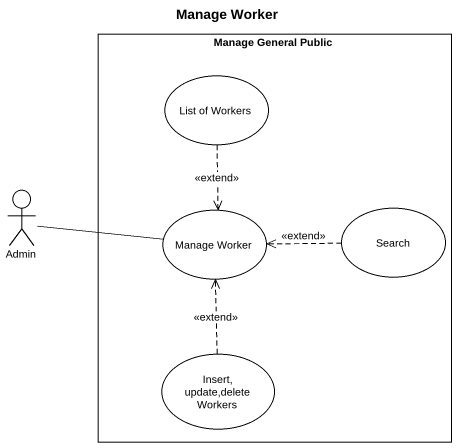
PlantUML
@startuml
title Manage Worker
rectangle "Manage General Public" as Manage_General_Public {
  usecase "List of Workers" as List_of_Workers #FFFFFF
  usecase "Manage Worker" as Manage_Worker #FFFFFF
  usecase Search #FFFFFF
  usecase "Insert, update,delete Workers" as Insert_update_delete_Workers #FFFFFF
}
actor Admin
List_of_Workers ..> Manage_Worker : <<extend>>
Admin -right- Manage_Worker
Search .left.> Manage_Worker : <<extend>>
Insert_update_delete_Workers .up.> Manage_Worker : <<extend>>
@enduml
